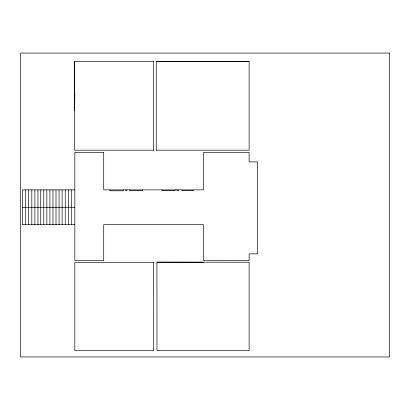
<?xml version="1.0" encoding="UTF-8"?>
<svg xmlns="http://www.w3.org/2000/svg" width="410" height="410" viewBox="0 0 410 410"><rect width="100%" height="100%" fill="white"/><g stroke="black" fill="none" stroke-linecap="round" stroke-linejoin="round"><path stroke-width="0.61" d="M74.825 93.823L74.661 110.341L74.661 61.515L154.022 61.515M74.415 71.068L74.661 61.515L74.661 150.178L154.15 150.178M155.943 61.515L203.534 61.515M249.106 61.597L156.241 61.515L156.241 150.178M156.061 150.178L249.106 150.178L249.106 61.346L201.387 61.515M74.825 189.891L22.412 189.891L22.412 224.649L74.825 224.649M22.412 207.27L74.825 207.27M156.922 262.159L249.106 262.215L249.106 350.632L156.979 350.632L156.922 262.159L203.534 262.215M193.264 189.891L193.264 190.553L181.953 190.553L181.953 189.891M178.519 189.891L178.519 190.471L176.951 190.471L176.951 189.891M175.065 189.891L175.065 190.635L162.017 190.635L162.017 189.891M153.627 61.515L153.627 150.178M142.495 189.891L142.495 190.717L129.785 190.717L129.785 189.891M127.044 189.891L127.044 190.389L125.721 190.389L125.721 189.891M123.282 189.891L123.282 190.799L109.911 190.799L109.911 189.891M71.366 189.891L71.366 224.649M68.311 189.891L68.311 224.649M65.257 189.891L65.257 224.649M62.12 189.891L62.12 224.649M59.066 189.891L59.066 224.649M56.011 189.891L56.011 224.649M52.957 189.891L52.957 224.649M49.902 189.891L49.902 224.649M46.848 189.891L46.848 224.649M43.793 189.891L43.793 224.649M40.739 189.891L40.739 224.649M37.93 189.891L37.93 224.649M34.876 189.891L34.876 224.649M31.821 189.891L31.821 224.649M28.685 189.891L28.685 224.649M25.548 189.891L25.548 224.649M389.5 53.049L20.5 53.049L20.5 356.951L389.5 356.951L389.5 53.049M103.72 152.325L74.825 152.325L74.825 260.642L103.72 260.642L103.72 224.649L203.534 224.649L203.534 260.642L249.106 260.642L249.106 253.877L257.69 253.877L257.69 161.904L249.106 161.904L249.106 152.325L203.534 152.325L203.534 189.891L103.72 189.891L103.72 152.325M153.627 262.297L74.825 262.297L74.825 350.632L153.627 350.632L153.627 262.297"/></g></svg>
